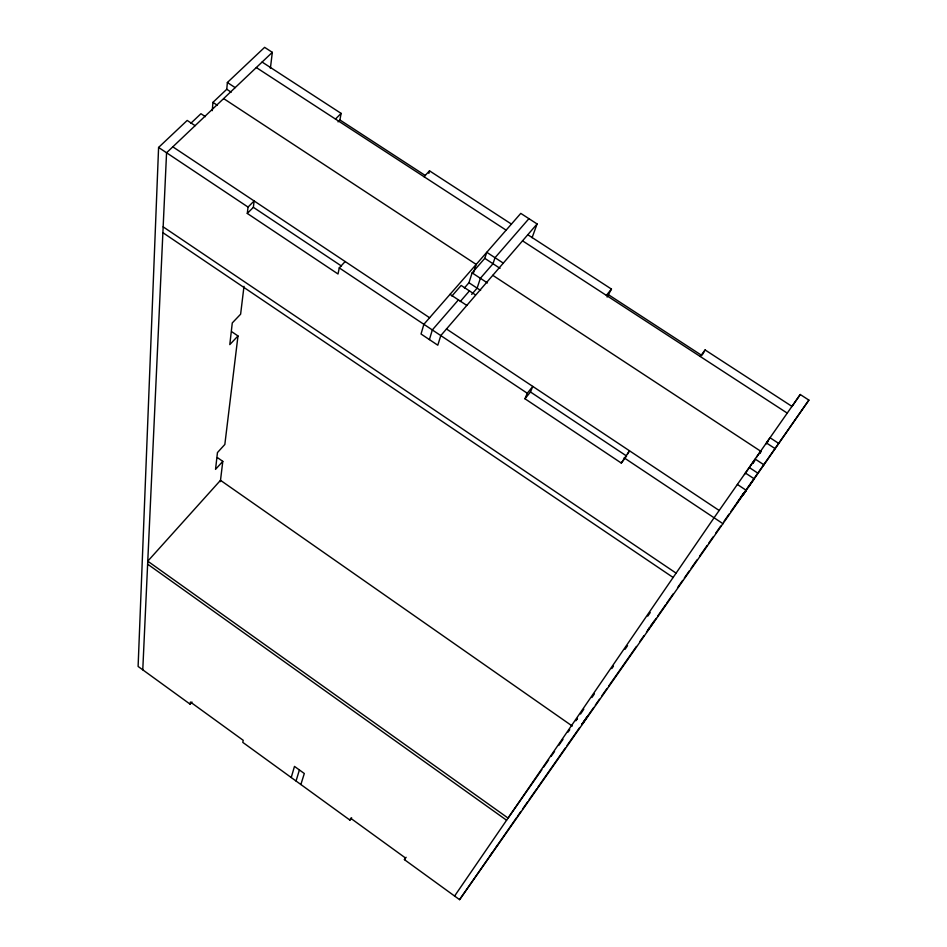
<?xml version="1.0" encoding="UTF-8"?>
<svg xmlns="http://www.w3.org/2000/svg" width="947" height="947" viewBox="0 0 947 947"><rect width="100%" height="100%" fill="white"/><g stroke="black" fill="none" stroke-linecap="round" stroke-linejoin="round"><path stroke-width="1.42" d="M195.106 125.667L187.198 120.435L158.587 147.448L138.108 666.451L190.158 704.201L191.969 702.023M142.772 669.825L166.565 152.763L272.322 52.345L264.615 47.35L227.375 82.507L226.759 89.267L212.933 102.371L212.27 110.669M190.158 704.201L190.406 702.023L243.213 740.317L242.799 742.389L349.917 820.102L351.645 817.806M247.297 213.442L248.043 207.073L254.127 200.953L253.358 207.322L247.297 213.442L338.032 273.991L339.263 267.894L345.17 261.55M220.343 481.632L222.794 461.355L217.455 457.626M231.908 331.817L237.981 335.948L224.841 444.463L217.455 452.571L215.537 469.369L222.794 461.355M243.995 286.314L240.621 314.191L232.275 322.939L229.801 344.601L237.981 335.948M270.38 68.397L272.322 52.345M338.055 121.867L339.926 119.973L341.109 113.391L262.106 62.052M428.849 173.384L429.512 170.839L511.427 224.084M291.226 777.523L294.481 766.407L304.307 773.51L300.874 784.518M296.044 781.015L299.394 769.958M429.405 339.606L432.329 329.935L458.419 299.879M464.409 287.959L468.943 282.739L472.127 272.866L484.781 258.353L486.77 252.304L503.295 263.124M473.512 272.7L476.187 264.414L223.634 98.583M532.084 237.697L537.091 223.954L520.779 213.383L423.877 324.3L421.036 334.007L437.798 345.205L440.793 335.581L537.091 223.954M349.917 820.102L350.686 818.255L405.375 857.911L404.428 859.639L459.579 899.65L746.26 490.333L737.37 484.45M524.969 398.77L527.266 393.242L532.782 386.423L530.462 391.975L524.969 398.77L621.303 463.059L626.583 456.016L530.462 391.975M607.122 297.027L611.454 289.084L527.799 234.726M621.303 463.059L629.459 450.772L627.731 453.921M702.567 354.415L705.113 349.952L791.941 406.381M454.596 896.028L714.074 517.772L800.251 394.508L808.892 400.108L742.732 495.364L746.26 490.333M744.496 474.494L755.185 459.058L763.933 464.823M756.464 457.235L760.63 451.186L492.783 275.317M752.948 463L754.617 460.562M759.636 453.27L761.317 450.831M577.421 718.442L575.823 720.762L577.421 718.465M580.558 714.014L583.79 709.161M591.887 697.525L594.385 693.902M611.786 668.594L613.443 666.179M625.044 649.299L627.541 645.688M647.76 616.118L650.21 612.567M759.672 453.518L761.329 451.115M766.301 443.883L767.946 441.48M791.964 406.547L800.251 394.508M459.579 899.65L516.778 817.356M537.742 787.454L565.395 747.905M593.733 707.468L581.624 724.798L587.187 716.784L582.133 724.005M595.343 705.148L599.475 699.229M649.441 627.92L647.878 630.169L649.535 627.802M650.991 625.683L654.117 621.185M665.788 604.517L657.798 615.988M737.311 502.419L739.643 499.057M741.205 496.808L743.537 493.458L739.311 499.495M541.862 769.651L508.066 818.078L147.768 561.18L220.497 480.318L572.272 726.053M543.554 767.224L548.621 759.956M551.154 756.322L554.528 751.48M558.754 745.431L562.98 739.37M568.046 732.102L569.739 729.687M752.983 463.178L754.664 460.775M517.595 816.172L520.886 811.472M522.531 809.129L527.467 802.073M529.113 799.73L536.902 788.662M567.064 745.514L579.623 727.592M601.996 695.631L607.027 688.433M608.708 686.03L636.42 646.458M639.781 641.652L643.972 635.662M646.493 632.063L651.536 624.866M666.581 603.381L673.341 593.722M677.567 587.673L682.645 580.428M684.338 578.013L689.404 570.769M691.097 568.354L697.016 559.89M699.561 556.268L707.172 545.401M708.865 542.986L713.091 536.937M715.624 533.315L720.703 526.07M724.088 521.241L729.154 513.984M730.847 511.569L736.766 503.117M808.892 400.108L737.417 502.289M496.453 846.594L497.684 844.831M651.193 625.446L656.153 618.355M490.144 855.686L492.18 852.785M748.355 487.196L754.214 478.827L745.419 473.027M404.428 859.639L406.121 857.295M700.212 356.474L705.113 349.952M606.364 295.381L611.454 289.084M471.689 294.41L477.122 288.137L480.378 278.288L492.985 263.74L495.021 257.714L528.923 218.662M460.23 301.537L469.44 290.907M451.908 296.032L461.153 285.438L475.37 294.813M424.043 176.71L429.512 170.839M335.475 119.062L341.109 113.391M190.832 123.288L200.942 113.723L205.416 116.67M339.926 119.973L425.381 175.574M608.814 294.943L701.94 355.539M256.317 67.545L506.124 230.145M522.531 240.822L787.241 413.117M227.375 82.507L235.176 87.621M778.789 443.468L770.029 437.727L766.443 442.959L775.155 448.665M226.759 89.267L231.198 92.179M484.781 258.353L500.04 268.356M212.933 102.371L217.384 105.295M472.127 272.866L487.456 282.952M468.943 282.739L480.626 290.445M749.349 467.558L758.026 473.263M450.05 294.339L466.8 305.431M172.816 146.832L429.607 317.742M446.487 328.976L719.175 510.48M253.358 207.322L341.453 266.024M158.587 147.448L248.043 207.073M339.263 267.894L527.266 393.242M624.156 457.839L723.058 523.762M163.156 226.854L676.099 573.136M162.896 232.69L673.116 577.469M147.637 564.163L506.586 820.232"/></g></svg>
